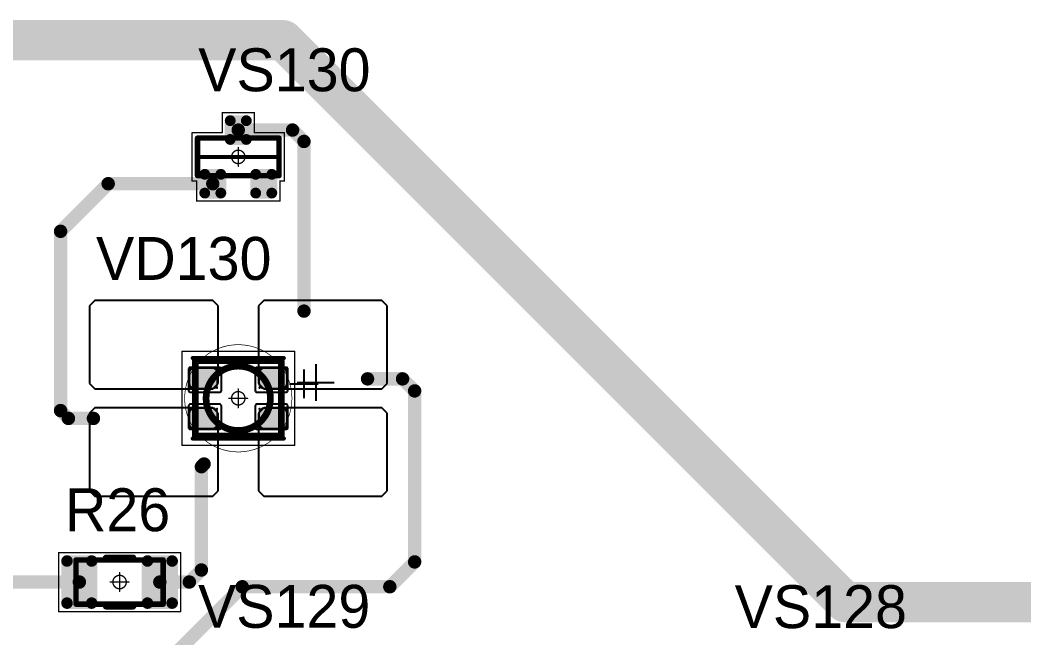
# Model space of a CAD drawing. Header units: millimetres. Extents: x 0 to 400, y 0 to 514.
# Drawn here: x 131.87 to 169.29, y 163.57 to 186.6 of the extents above; entities that cross this region are included whole.
import ezdxf

# ---------------------------------------------------------------- set-up
doc = ezdxf.new("R2010")
doc.units = ezdxf.units.MM
for name, color, linetype in [('Mechanical13', 56, 'Continuous'), ('Mechanical15', 56, 'Continuous'), ('Mechanical2', 216, 'Continuous'), ('TopLayer', 1, 'Continuous'), ('TopOverlay', 2, 'Continuous'), ('TopPaste', 8, 'Continuous'), ('TopSolder', 216, 'Continuous')]:
    doc.layers.add(name, color=color, linetype=linetype)

# ---------------------------------------------------------------- blocks, each defined once
blk = doc.blocks.new('SOT23_52')
at = {"layer": 'Mechanical13', "const_width": 0.1999996}
for points in [[(-0.7000011399999999, 1.52008078), (0.7000011399999999, 1.52008078)], [(-0.7000011399999999, 1.52008078), (-0.7000011399999999, -1.51991822)], [(0.7000011399999999, 1.52008078), (0.7000011399999999, -1.51991822)], [(-0.7000011399999999, -1.51991822), (0.7000011399999999, -1.51991822)]]:
    blk.add_lwpolyline(points, dxfattribs=at)
at = {"layer": 'Mechanical13', "const_width": 0.0999998}
for points in [[(-0.75000104, 1.52008078, 1), (-0.65000124, 1.52008078, 1)], [(-0.75000104, 1.52008078, 1), (-0.65000124, 1.52008078, 1)], [(0.65000124, 1.52008078, 1), (0.75000104, 1.52008078, 1)], [(0.65000124, 1.52008078, 1), (0.75000104, 1.52008078, 1)], [(-0.75000104, -1.51991822, 1), (-0.65000124, -1.51991822, 1)], [(-0.75000104, -1.51991822, 1), (-0.65000124, -1.51991822, 1)], [(0.65000124, -1.51991822, 1), (0.75000104, -1.51991822, 1)], [(0.65000124, -1.51991822, 1), (0.75000104, -1.51991822, 1)]]:
    blk.add_lwpolyline(points, format="xyb", close=True, dxfattribs=at)
at = {"layer": 'Mechanical15', "const_width": 0.0499999}
for points in [[(-1.64999924, 1.55008072), (-1.64999924, -1.54991816)], [(-1.64999924, 1.55008072), (-0.90000074, 1.55008072)], [(-0.90000074, 1.72008038), (-0.90000074, 1.55008072)], [(-0.90000074, 1.72008038), (0.90000074, 1.72008038)], [(0.90000074, 1.72008038), (0.90000074, 0.6000800799999999)], [(0, 0.35008058), (0, -0.34991802)], [(0.90000074, 0.6000800799999999), (1.64999924, 0.6000800799999999)], [(1.64999924, 0.6000800799999999), (1.64999924, -0.59991752)], [(-0.3499993, 8.128e-05), (0.3499993, 8.128e-05)], [(0.90000074, -0.59991752), (1.64999924, -0.59991752)], [(0.90000074, -0.59991752), (0.90000074, -1.71991782)], [(-1.64999924, -1.54991816), (-0.90000074, -1.54991816)], [(-0.90000074, -1.54991816), (-0.90000074, -1.71991782)], [(-0.90000074, -1.71991782), (0.90000074, -1.71991782)]]:
    blk.add_lwpolyline(points, dxfattribs=at)
at = {"layer": 'Mechanical15'}
for points, const_width in [([(-1.66249858, 1.55008072, 1), (-1.6374999, 1.55008072, 1)], 0.02499868), ([(-1.66249858, 1.55008072, 1), (-1.6374999, 1.55008072, 1)], 0.02499868), ([(-0.9125000799999999, 1.72008038, 1), (-0.8875014, 1.72008038, 1)], 0.02499868), ([(-0.9125000799999999, 1.72008038, 1), (-0.8875014, 1.72008038, 1)], 0.02499868), ([(-0.9125000799999999, 1.55008072, 1), (-0.8875014, 1.55008072, 1)], 0.02499868), ([(-0.9125000799999999, 1.55008072, 1), (-0.8875014, 1.55008072, 1)], 0.02499868), ([(0.8875014, 1.72008038, 1), (0.9125000799999999, 1.72008038, 1)], 0.02499868), ([(0.8875014, 1.72008038, 1), (0.9125000799999999, 1.72008038, 1)], 0.02499868), ([(-0.01249934, 0.35008058, 1), (0.01249934, 0.35008058, 1)], 0.02499868), ([(0.8875014, 0.6000800799999999, 1), (0.9125000799999999, 0.6000800799999999, 1)], 0.02499868), ([(0.8875014, 0.6000800799999999, 1), (0.9125000799999999, 0.6000800799999999, 1)], 0.02499868), ([(1.6374999, 0.6000800799999999, 1), (1.66249858, 0.6000800799999999, 1)], 0.02499868), ([(1.6374999, 0.6000800799999999, 1), (1.66249858, 0.6000800799999999, 1)], 0.02499868), ([(-0.36249864, 8.128e-05, 1), (-0.33749996, 8.128e-05, 1)], 0.02499868), ([(0.2499995, 8.128e-05, 1), (-0.2499995, 8.128e-05, 1)], 0.0499999), ([(-0.26249884, 8.128e-05, 1), (-0.23750016, 8.128e-05, 1)], 0.02499868), ([(0.23750016, 8.128e-05, 1), (0.26249884, 8.128e-05, 1)], 0.02499868), ([(0.33749996, 8.128e-05, 1), (0.36249864, 8.128e-05, 1)], 0.02499868), ([(-0.01249934, -0.34991802, 1), (0.01249934, -0.34991802, 1)], 0.02499868), ([(0.8875014, -0.59991752, 1), (0.9125000799999999, -0.59991752, 1)], 0.02499868), ([(0.8875014, -0.59991752, 1), (0.9125000799999999, -0.59991752, 1)], 0.02499868), ([(1.6374999, -0.59991752, 1), (1.66249858, -0.59991752, 1)], 0.02499868), ([(1.6374999, -0.59991752, 1), (1.66249858, -0.59991752, 1)], 0.02499868), ([(-1.66249858, -1.54991816, 1), (-1.6374999, -1.54991816, 1)], 0.02499868), ([(-1.66249858, -1.54991816, 1), (-1.6374999, -1.54991816, 1)], 0.02499868), ([(-0.9125000799999999, -1.54991816, 1), (-0.8875014, -1.54991816, 1)], 0.02499868), ([(-0.9125000799999999, -1.54991816, 1), (-0.8875014, -1.54991816, 1)], 0.02499868), ([(-0.9125000799999999, -1.71991782, 1), (-0.8875014, -1.71991782, 1)], 0.02499868), ([(-0.9125000799999999, -1.71991782, 1), (-0.8875014, -1.71991782, 1)], 0.02499868), ([(0.8875014, -1.71991782, 1), (0.9125000799999999, -1.71991782, 1)], 0.02499868), ([(0.8875014, -1.71991782, 1), (0.9125000799999999, -1.71991782, 1)], 0.02499868)]:
    blk.add_lwpolyline(points, format="xyb", close=True, dxfattribs=dict(at, const_width=const_width))
at = {"layer": 'TopLayer', "const_width": 0.0999998}
for points in [[(-1.39999974, 1.25008132, 1), (-1.29999994, 1.25008132, 1)], [(-0.7000011399999999, 1.25008132, 1), (-0.6000013399999999, 1.25008132, 1)], [(-1.39999974, 0.65008252, 1), (-1.29999994, 0.65008252, 1)], [(-0.7000011399999999, 0.65008252, 1), (-0.6000013399999999, 0.65008252, 1)], [(0.6000013399999999, 0.30008068, 1), (0.7000011399999999, 0.30008068, 1)], [(1.29999994, 0.30008068, 1), (1.39999974, 0.30008068, 1)], [(0.6000013399999999, -0.29991812, 1), (0.7000011399999999, -0.29991812, 1)], [(1.29999994, -0.29991812, 1), (1.39999974, -0.29991812, 1)], [(-1.39999974, -0.64991996, 1), (-1.29999994, -0.64991996, 1)], [(-0.7000011399999999, -0.64991996, 1), (-0.6000013399999999, -0.64991996, 1)], [(-1.39999974, -1.24991876, 1), (-1.29999994, -1.24991876, 1)], [(-0.7000011399999999, -1.24991876, 1), (-0.6000013399999999, -1.24991876, 1)]]:
    blk.add_lwpolyline(points, format="xyb", close=True, dxfattribs=at)
at = {"layer": 'TopLayer'}
for points in [[(-1.44999964, 1.25008132), (-1.44999964, 0.65008252), (-0.55000144, 1.25008132), (-0.55000144, 0.65008252)], [(-1.34999984, 1.35008112), (-1.34999984, 0.55008272), (-0.65000124, 1.35008112), (-0.65000124, 0.55008272)], [(0.65000124, 0.40008048), (0.65000124, -0.39991792), (1.34999984, 0.40008048), (1.34999984, -0.39991792)], [(0.55000144, 0.30008068), (0.55000144, -0.29991812), (1.44999964, 0.30008068), (1.44999964, -0.29991812)], [(-1.44999964, -0.64991996), (-1.44999964, -1.24991876), (-0.55000144, -0.64991996), (-0.55000144, -1.24991876)], [(-1.34999984, -0.54992016), (-1.34999984, -1.34991856), (-0.65000124, -0.54992016), (-0.65000124, -1.34991856)]]:
    blk.add_solid(points, dxfattribs=at)
at = {"layer": 'TopOverlay', "const_width": 0.1499997}
blk.add_lwpolyline([(0, 1.49999954), (0, -1.49999954)], dxfattribs=at)
at = {"layer": 'TopOverlay', "const_width": 0.07499858}
for points in [[(-0.03750056, 1.49999954, 1), (0.03750056, 1.49999954, 1)], [(-0.03750056, -1.49999954, 1), (0.03750056, -1.49999954, 1)]]:
    blk.add_lwpolyline(points, format="xyb", close=True, dxfattribs=at)
at = {"layer": 'TopPaste', "const_width": 0.07499858}
for points in [[(-1.38749786, 1.25008132, 1), (-1.31250182, 1.25008132, 1)], [(-0.68749926, 1.25008132, 1), (-0.61250322, 1.25008132, 1)], [(-1.38749786, 0.65008252, 1), (-1.31250182, 0.65008252, 1)], [(-0.68749926, 0.65008252, 1), (-0.61250322, 0.65008252, 1)], [(0.61250322, 0.30008068, 1), (0.68749926, 0.30008068, 1)], [(1.31250182, 0.30008068, 1), (1.38749786, 0.30008068, 1)], [(0.61250322, -0.29991812, 1), (0.68749926, -0.29991812, 1)], [(1.31250182, -0.29991812, 1), (1.38749786, -0.29991812, 1)], [(-1.38749786, -0.64991996, 1), (-1.31250182, -0.64991996, 1)], [(-0.68749926, -0.64991996, 1), (-0.61250322, -0.64991996, 1)], [(-1.38749786, -1.24991876, 1), (-1.31250182, -1.24991876, 1)], [(-0.68749926, -1.24991876, 1), (-0.61250322, -1.24991876, 1)]]:
    blk.add_lwpolyline(points, format="xyb", close=True, dxfattribs=at)
at = {"layer": 'TopPaste'}
for points in [[(-1.42499842, 1.25008132), (-1.42499842, 0.65008252), (-0.5750026599999999, 1.25008132), (-0.5750026599999999, 0.65008252)], [(-1.34999984, 1.3250799), (-1.34999984, 0.57508394), (-0.65000124, 1.3250799), (-0.65000124, 0.57508394)], [(0.65000124, 0.37507926), (0.65000124, -0.3749166999999999), (1.34999984, 0.37507926), (1.34999984, -0.3749166999999999)], [(0.5750026599999999, 0.30008068), (0.5750026599999999, -0.29991812), (1.42499842, 0.30008068), (1.42499842, -0.29991812)], [(-1.42499842, -0.64991996), (-1.42499842, -1.24991876), (-0.5750026599999999, -0.64991996), (-0.5750026599999999, -1.24991876)], [(-1.34999984, -0.57492138), (-1.34999984, -1.32491734), (-0.65000124, -0.57492138), (-0.65000124, -1.32491734)]]:
    blk.add_solid(points, dxfattribs=at)
at = {"layer": 'TopSolder', "const_width": 0.2015998}
for points in [[(-1.45079974, 1.25008132, 1), (-1.24919994, 1.25008132, 1)], [(-0.75080114, 1.25008132, 1), (-0.5492013399999999, 1.25008132, 1)], [(-1.45079974, 0.65008252, 1), (-1.24919994, 0.65008252, 1)], [(-0.75080114, 0.65008252, 1), (-0.5492013399999999, 0.65008252, 1)], [(0.5492013399999999, 0.30008068, 1), (0.75080114, 0.30008068, 1)], [(1.24919994, 0.30008068, 1), (1.45079974, 0.30008068, 1)], [(0.5492013399999999, -0.29991812, 1), (0.75080114, -0.29991812, 1)], [(1.24919994, -0.29991812, 1), (1.45079974, -0.29991812, 1)], [(-1.45079974, -0.64991996, 1), (-1.24919994, -0.64991996, 1)], [(-0.75080114, -0.64991996, 1), (-0.5492013399999999, -0.64991996, 1)], [(-1.45079974, -1.24991876, 1), (-1.24919994, -1.24991876, 1)], [(-0.75080114, -1.24991876, 1), (-0.5492013399999999, -1.24991876, 1)]]:
    blk.add_lwpolyline(points, format="xyb", close=True, dxfattribs=at)
at = {"layer": 'TopSolder'}
for points in [[(-1.55159964, 1.25008132), (-1.55159964, 0.65008252), (-0.4484014399999999, 1.25008132), (-0.4484014399999999, 0.65008252)], [(-1.34999984, 1.45168112), (-1.34999984, 0.44848272), (-0.65000124, 1.45168112), (-0.65000124, 0.44848272)], [(0.65000124, 0.50168048), (0.65000124, -0.50151792), (1.34999984, 0.50168048), (1.34999984, -0.50151792)], [(0.4484014399999999, 0.30008068), (0.4484014399999999, -0.29991812), (1.55159964, 0.30008068), (1.55159964, -0.29991812)], [(-1.55159964, -0.64991996), (-1.55159964, -1.24991876), (-0.4484014399999999, -0.64991996), (-0.4484014399999999, -1.24991876)], [(-1.34999984, -0.44832016), (-1.34999984, -1.45151856), (-0.65000124, -0.44832016), (-0.65000124, -1.45151856)]]:
    blk.add_solid(points, dxfattribs=at)
blk = doc.blocks.new('E65F_225')
at = {"layer": 'Mechanical13'}
for p, q in [((2.44058186, 1.07119928), (2.44058186, 0)), ((1.90498222, 0.5355996399999999), (2.9761815, 0.5355996399999999))]:
    blk.add_line(p, q, dxfattribs=at)
at = {"layer": 'Mechanical13', "const_width": 0.2499995}
for points in [[(-1.60001712, -1.39999974), (-1.60001712, 1.39999974)], [(-1.60001712, 1.39999974), (1.59998156, 1.39999974)], [(1.59998156, -1.39999974), (1.59998156, 1.39999974)], [(-1.60001712, -1.39999974), (1.59998156, -1.39999974)]]:
    blk.add_lwpolyline(points, dxfattribs=at)
at = {"layer": 'Mechanical13'}
for points, const_width in [([(-1.66251636, 1.39999974, 1), (-1.53751788, 1.39999974, 1)], 0.12499848), ([(-1.66251636, 1.39999974, 1), (-1.53751788, 1.39999974, 1)], 0.12499848), ([(1.53748232, 1.39999974, 1), (1.6624808, 1.39999974, 1)], 0.12499848), ([(1.53748232, 1.39999974, 1), (1.6624808, 1.39999974, 1)], 0.12499848), ([(1.19998236, 0, 1), (-1.20001792, 0, 1)], 0.2499995), ([(-1.26251716, 0, 1), (-1.13751868, 0, 1)], 0.12499848), ([(1.13748312, 0, 1), (1.2624816, 0, 1)], 0.12499848), ([(-1.66251636, -1.39999974, 1), (-1.53751788, -1.39999974, 1)], 0.12499848), ([(-1.66251636, -1.39999974, 1), (-1.53751788, -1.39999974, 1)], 0.12499848), ([(1.53748232, -1.39999974, 1), (1.6624808, -1.39999974, 1)], 0.12499848), ([(1.53748232, -1.39999974, 1), (1.6624808, -1.39999974, 1)], 0.12499848)]:
    blk.add_lwpolyline(points, format="xyb", close=True, dxfattribs=dict(at, const_width=const_width))
at = {"layer": 'Mechanical15', "const_width": 0.0499999}
for points in [[(-2.10003644, 1.75000158), (2.09996532, 1.74999904)], [(-2.10003644, -1.75000158), (-2.10003644, 1.75000158)], [(2.09996532, -1.74999904), (2.09996532, 1.74999904)], [(-1.778e-05, -0.3499993), (-1.778e-05, 0.3499993)], [(-1.778e-05, -0.3499993), (-1.778e-05, 0.3499993)], [(-0.35003486, 1.778e-05), (0.34996374, 1.778e-05)], [(-0.35001708, 0), (0.34998152, 0)], [(-2.10003644, -1.75000158), (2.09996532, -1.74999904)]]:
    blk.add_lwpolyline(points, dxfattribs=at)
at = {"layer": 'Mechanical15'}
for points, const_width in [([(-2.11253578, 1.75000158, 1), (-2.0875371, 1.75000158, 1)], 0.02499868), ([(-2.11253578, 1.75000158, 1), (-2.0875371, 1.75000158, 1)], 0.02499868), ([(2.08746598, 1.74999904, 1), (2.11246466, 1.74999904, 1)], 0.02499868), ([(2.08746598, 1.74999904, 1), (2.11246466, 1.74999904, 1)], 0.02499868), ([(-0.01251712, 0.3499993, 1), (0.01248156, 0.3499993, 1)], 0.02499868), ([(-0.01251712, 0.3499993, 1), (0.01248156, 0.3499993, 1)], 0.02499868), ([(-0.3625342, 1.778e-05, 1), (-0.33753552, 1.778e-05, 1)], 0.02499868), ([(-0.36251642, 0, 1), (-0.33751774, 0, 1)], 0.02499868), ([(0.24996394, 1.778e-05, 1), (-0.25003506, 1.778e-05, 1)], 0.0499999), ([(-0.2625344, 1.778e-05, 1), (-0.23753572, 1.778e-05, 1)], 0.02499868), ([(0.24998172, 0, 1), (-0.25001728, 0, 1)], 0.0499999), ([(-0.26251662, 0, 1), (-0.23751794, 0, 1)], 0.02499868), ([(0.2374646, 1.778e-05, 1), (0.26246328, 1.778e-05, 1)], 0.02499868), ([(0.23748238, 0, 1), (0.26248106, 0, 1)], 0.02499868), ([(0.3374643999999999, 1.778e-05, 1), (0.36246308, 1.778e-05, 1)], 0.02499868), ([(0.33748218, 0, 1), (0.36248086, 0, 1)], 0.02499868), ([(-0.01251712, -0.3499993, 1), (0.01248156, -0.3499993, 1)], 0.02499868), ([(-0.01251712, -0.3499993, 1), (0.01248156, -0.3499993, 1)], 0.02499868), ([(-2.11253578, -1.75000158, 1), (-2.0875371, -1.75000158, 1)], 0.02499868), ([(-2.11253578, -1.75000158, 1), (-2.0875371, -1.75000158, 1)], 0.02499868), ([(2.08746598, -1.74999904, 1), (2.11246466, -1.74999904, 1)], 0.02499868), ([(2.08746598, -1.74999904, 1), (2.11246466, -1.74999904, 1)], 0.02499868)]:
    blk.add_lwpolyline(points, format="xyb", close=True, dxfattribs=dict(at, const_width=const_width))
at = {"layer": 'TopLayer'}
for p, q in [((-5.35001724, 3.64999778), (-5.55001684, 3.44999818)), ((-5.55001684, 3.44999818), (-5.54973236, 3.4497137)), ((-5.54973236, 3.4497137), (-5.54973236, 0.5499989)), ((-0.9500158799999998, 3.650002859999999), (-5.35001724, 3.65000032)), ((-5.35001724, 3.65000032), (-5.35001724, 3.64999778)), ((-0.75001374, 3.45000072), (-0.9500158799999998, 3.650002859999999)), ((-0.75001628, 0.54999636), (-0.75001374, 3.45000072)), ((0.9499803199999999, 3.64999778), (0.7499807199999999, 3.44999818)), ((0.7499807199999999, 3.44999818), (0.7502652, 3.4497137)), ((0.7502652, 3.4497137), (0.7502652, 0.5499989)), ((5.34997914, 3.65000032), (0.9499803199999999, 3.650002859999999)), ((0.9499803199999999, 3.650002859999999), (0.9499803199999999, 3.64999778)), ((5.54997874, 3.45000072), (5.34997914, 3.65000032)), ((5.54998128, 0.54999636), (5.54997874, 3.45000072)), ((-5.54973236, 0.5499989), (-5.35001724, 0.3499993)), ((-0.9500158799999998, 0.3499993), (-0.75001628, 0.54999636)), ((0.7502652, 0.5499989), (0.9499803199999999, 0.3499993)), ((5.349981679999999, 0.3499993), (5.54998128, 0.54999636)), ((-5.35001724, 0.3499993), (-0.9500158799999998, 0.3499993)), ((0.9499803199999999, 0.3499993), (5.349981679999999, 0.3499993)), ((-5.35001724, -0.35000184), (-5.55001684, -0.55000144)), ((-0.9500158799999998, -0.3499993), (-5.35001724, -0.3499993)), ((-5.35001724, -0.3499993), (-5.35001724, -0.35000184)), ((-0.75001628, -0.54999636), (-0.9500158799999998, -0.3499993)), ((0.9499803199999999, -0.35000184), (0.7499807199999999, -0.55000144)), ((5.349981679999999, -0.3499993), (0.9499803199999999, -0.3499993)), ((0.9499803199999999, -0.3499993), (0.9499803199999999, -0.35000184)), ((5.54998128, -0.54999636), (5.349981679999999, -0.3499993)), ((-5.55001684, -0.55000144), (-5.54973236, -0.55028592)), ((-5.54973236, -0.55028592), (-5.54973236, -3.45000072)), ((-0.75001374, -3.45000072), (-0.75001628, -0.54999636)), ((0.7499807199999999, -0.55000144), (0.7502652, -0.55028592)), ((0.7502652, -0.55028592), (0.7502652, -3.45000072)), ((5.54997874, -3.45000072), (5.54998128, -0.54999636)), ((-5.54973236, -3.45000072), (-5.35001724, -3.65000032)), ((-5.35001724, -3.65000032), (-0.9500158799999998, -3.650002859999999)), ((-0.9500158799999998, -3.650002859999999), (-0.75001374, -3.45000072)), ((0.7502652, -3.45000072), (0.9499803199999999, -3.650002859999999)), ((0.9499803199999999, -3.650002859999999), (5.34997914, -3.65000032)), ((5.34997914, -3.65000032), (5.54997874, -3.45000072))]:
    blk.add_line(p, q, dxfattribs=at)
at = {"layer": 'TopLayer', "const_width": 0.03999991999999999}
for points in [[(-1.82994554, 1.11000032, 1), (-1.78994562, 1.11000032, 1)], [(-0.8099475799999999, 1.11000032, 1), (-0.7699476599999999, 1.11000032, 1)], [(0.77005434, 1.11000032, 1), (0.81005426, 1.11000032, 1)], [(1.7900523, 1.11000032, 1), (1.83005222, 1.11000032, 1)], [(-1.82994554, 0.39000176, 1), (-1.78994562, 0.39000176, 1)], [(-0.8099475799999999, 0.39000176, 1), (-0.7699476599999999, 0.39000176, 1)], [(0.77005434, 0.39000176, 1), (0.81005426, 0.39000176, 1)], [(1.7900523, 0.39000176, 1), (1.83005222, 0.39000176, 1)], [(-1.82994554, -0.39000176, 1), (-1.78994562, -0.39000176, 1)], [(-0.8099475799999999, -0.39000176, 1), (-0.7699476599999999, -0.39000176, 1)], [(0.77005434, -0.39000176, 1), (0.81005426, -0.39000176, 1)], [(1.7900523, -0.39000176, 1), (1.83005222, -0.39000176, 1)], [(-1.82994554, -1.11000032, 1), (-1.78994562, -1.11000032, 1)], [(-0.8099475799999999, -1.11000032, 1), (-0.7699476599999999, -1.11000032, 1)], [(0.77005434, -1.11000032, 1), (0.81005426, -1.11000032, 1)], [(1.7900523, -1.11000032, 1), (1.83005222, -1.11000032, 1)]]:
    blk.add_lwpolyline(points, format="xyb", close=True, dxfattribs=at)
at = {"layer": 'TopLayer'}
for points in [[(-1.80994558, 1.15000024), (-1.80994558, 0.35000184), (-0.78994762, 1.15000024), (-0.78994762, 0.35000184)], [(0.7900543, 1.15000024), (0.7900543, 0.35000184), (1.81005226, 1.15000024), (1.81005226, 0.35000184)], [(-1.8499455, 1.11000032), (-1.8499455, 0.39000176), (-0.7499477, 1.11000032), (-0.7499477, 0.39000176)], [(0.7500543799999999, 1.11000032), (0.7500543799999999, 0.39000176), (1.85005218, 1.11000032), (1.85005218, 0.39000176)], [(-1.80994558, -0.35000184), (-1.80994558, -1.15000024), (-0.78994762, -0.35000184), (-0.78994762, -1.15000024)], [(0.7900543, -0.35000184), (0.7900543, -1.15000024), (1.81005226, -0.35000184), (1.81005226, -1.15000024)], [(-1.8499455, -0.39000176), (-1.8499455, -1.11000032), (-0.7499477, -0.39000176), (-0.7499477, -1.11000032)], [(0.7500543799999999, -0.39000176), (0.7500543799999999, -1.11000032), (1.85005218, -0.39000176), (1.85005218, -1.11000032)]]:
    blk.add_solid(points, dxfattribs=at)
at = {"layer": 'TopOverlay'}
for p, q in [((2.88554922, 1.27113538), (2.88554922, -0.0999998)), ((2.1999829, 0.58556652), (3.57111808, 0.58556652))]:
    blk.add_line(p, q, dxfattribs=at)
at = {"layer": 'TopOverlay', "const_width": 0.1499997}
for points in [[(-1.70001692, 1.49999954), (1.69998136, 1.49999954)], [(-1.70001692, -1.49999954), (1.69998136, -1.49999954)]]:
    blk.add_lwpolyline(points, dxfattribs=at)
at = {"layer": 'TopOverlay', "const_width": 0.07499858}
for points in [[(-1.73751748, 1.49999954, 1), (-1.66251636, 1.49999954, 1)], [(1.6624808, 1.49999954, 1), (1.73748192, 1.49999954, 1)], [(-1.73751748, -1.49999954, 1), (-1.66251636, -1.49999954, 1)], [(1.6624808, -1.49999954, 1), (1.73748192, -1.49999954, 1)]]:
    blk.add_lwpolyline(points, format="xyb", close=True, dxfattribs=at)
at = {"layer": 'TopPaste'}
for p, q in [((-1.63751768, 1.1286744), (-1.7106773, 1.11412274)), ((-0.96251776, 1.1286744), (-1.63751768, 1.1286744)), ((-0.8893581399999999, 1.11412274), (-0.96251776, 1.1286744)), ((0.9624822000000001, 1.1286744), (0.88932258, 1.11412274)), ((1.63748212, 1.1286744), (0.9624822000000001, 1.1286744)), ((1.71064174, 1.11412274), (1.63748212, 1.1286744)), ((-1.81413912, 1.01066092), (-1.82869078, 0.9375012999999999)), ((-1.82869078, 0.9375012999999999), (-1.82869078, 0.56250078)), ((-1.77269648, 1.0726801), (-1.81413912, 1.01066092)), ((-1.7106773, 1.11412274), (-1.77269648, 1.0726801)), ((-0.82733896, 1.0726801), (-0.8893581399999999, 1.11412274)), ((-0.78589632, 1.01066092), (-0.82733896, 1.0726801)), ((-0.7713446599999999, 0.9375012999999999), (-0.78589632, 1.01066092)), ((-0.7713446599999999, 0.56250078), (-0.7713446599999999, 0.9375012999999999)), ((0.7858607599999999, 1.01066092), (0.7713091, 0.9375012999999999)), ((0.7713091, 0.9375012999999999), (0.7713091, 0.56250078)), ((0.8273034, 1.0726801), (0.7858607599999999, 1.01066092)), ((0.88932258, 1.11412274), (0.8273034, 1.0726801)), ((1.77266092, 1.0726801), (1.71064174, 1.11412274)), ((1.81410356, 1.01066092), (1.77266092, 1.0726801)), ((1.82865522, 0.9375012999999999), (1.81410356, 1.01066092)), ((1.82865522, 0.56250078), (1.82865522, 0.9375012999999999)), ((-1.82869078, 0.56250078), (-1.81413912, 0.4893386199999999)), ((-1.81413912, 0.4893386199999999), (-1.77269648, 0.42732198)), ((-1.77269648, 0.42732198), (-1.7106773, 0.3858768)), ((-1.7106773, 0.3858768), (-1.63751768, 0.3713251399999999)), ((-0.96251776, 0.3713251399999999), (-0.8893581399999999, 0.3858768)), ((-0.8893581399999999, 0.3858768), (-0.82733896, 0.42732198)), ((-0.82733896, 0.42732198), (-0.78589632, 0.4893386199999999)), ((-0.78589632, 0.4893386199999999), (-0.7713446599999999, 0.56250078)), ((0.7713091, 0.56250078), (0.7858633, 0.4893411599999999)), ((0.7858633, 0.4893411599999999), (0.8273034, 0.42732198)), ((0.8273034, 0.42732198), (0.88932258, 0.38587934)), ((0.88932258, 0.38587934), (0.9624822000000001, 0.3713251399999999)), ((1.63748212, 0.37132768), (1.71064174, 0.3858768)), ((1.71064174, 0.3858768), (1.77266092, 0.42732198)), ((1.77266092, 0.42732198), (1.8141061, 0.4893411599999999)), ((1.8141061, 0.4893411599999999), (1.82865522, 0.56250078)), ((-1.63751768, 0.3713251399999999), (-0.96251776, 0.3713251399999999)), ((0.9624822000000001, 0.3713251399999999), (1.63748212, 0.37132768)), ((-1.63751768, -0.3713251399999999), (-1.7106773, -0.3858768)), ((-0.96251776, -0.3713251399999999), (-1.63751768, -0.3713251399999999)), ((-0.8893581399999999, -0.3858768), (-0.96251776, -0.3713251399999999)), ((0.9624822000000001, -0.3713251399999999), (0.88932258, -0.38587934)), ((1.63748212, -0.37132768), (0.9624822000000001, -0.3713251399999999)), ((1.71064174, -0.3858768), (1.63748212, -0.37132768)), ((-1.81413912, -0.4893386199999999), (-1.82869078, -0.56250078)), ((-1.82869078, -0.56250078), (-1.82869078, -0.9375012999999999)), ((-1.77269648, -0.42732198), (-1.81413912, -0.4893386199999999)), ((-1.7106773, -0.3858768), (-1.77269648, -0.42732198)), ((-0.82733896, -0.42732198), (-0.8893581399999999, -0.3858768)), ((-0.78589632, -0.4893386199999999), (-0.82733896, -0.42732198)), ((-0.7713446599999999, -0.56250078), (-0.78589632, -0.4893386199999999)), ((-0.7713446599999999, -0.9375012999999999), (-0.7713446599999999, -0.56250078)), ((0.7858633, -0.4893411599999999), (0.7713091, -0.56250078)), ((0.7713091, -0.56250078), (0.7713091, -0.9375012999999999)), ((0.8273034, -0.42732198), (0.7858633, -0.4893411599999999)), ((0.88932258, -0.38587934), (0.8273034, -0.42732198)), ((1.77266092, -0.42732198), (1.71064174, -0.3858768)), ((1.8141061, -0.4893411599999999), (1.77266092, -0.42732198)), ((1.82865522, -0.56250078), (1.8141061, -0.4893411599999999)), ((1.82865522, -0.9375012999999999), (1.82865522, -0.56250078)), ((-1.82869078, -0.9375012999999999), (-1.81413912, -1.01066092)), ((-1.81413912, -1.01066092), (-1.77269648, -1.0726801)), ((-1.77269648, -1.0726801), (-1.7106773, -1.11412274)), ((-1.7106773, -1.11412274), (-1.63751768, -1.1286744)), ((-0.96251776, -1.1286744), (-0.8893581399999999, -1.11412274)), ((-0.8893581399999999, -1.11412274), (-0.82733896, -1.0726801)), ((-0.82733896, -1.0726801), (-0.78589632, -1.01066092)), ((-0.78589632, -1.01066092), (-0.7713446599999999, -0.9375012999999999)), ((0.7713091, -0.9375012999999999), (0.7858607599999999, -1.01066092)), ((0.7858607599999999, -1.01066092), (0.8273034, -1.0726801)), ((0.8273034, -1.0726801), (0.88932258, -1.11412274)), ((0.88932258, -1.11412274), (0.9624822000000001, -1.1286744)), ((1.63748212, -1.1286744), (1.71064174, -1.11412274)), ((1.71064174, -1.11412274), (1.77266092, -1.0726801)), ((1.77266092, -1.0726801), (1.81410356, -1.01066092)), ((1.81410356, -1.01066092), (1.82865522, -0.9375012999999999)), ((-1.63751768, -1.1286744), (-0.96251776, -1.1286744)), ((0.9624822000000001, -1.1286744), (1.63748212, -1.1286744))]:
    blk.add_line(p, q, dxfattribs=at)
at = {"layer": 'TopSolder'}
for p, q in [((-1.84236106, 1.12892586), (-1.84997344, 1.11056928)), ((-1.82830216, 1.1429746), (-1.84236106, 1.12892586)), ((-1.80993796, 1.15057174), (-1.82830216, 1.1429746)), ((-1.80000148, 1.15056666), (-1.80993796, 1.15057174)), ((-0.7000443199999999, 1.15057174), (-1.80000148, 1.15056666)), ((-0.68512436, 1.15057174), (-0.7000443199999999, 1.1505692)), ((-0.7000443199999999, 1.1505692), (-0.7000443199999999, 1.15057174)), ((-0.6575552, 1.1391519), (-0.68512436, 1.15057174)), ((-0.63645542, 1.11805466), (-0.6575552, 1.1391519)), ((0.6574764599999999, 1.13914174), (0.6363843, 1.11804196)), ((0.68503546, 1.15056666), (0.6574764599999999, 1.13914174)), ((0.69995288, 1.1505692), (0.68503546, 1.15056666)), ((1.79996846, 1.15056412), (0.69995288, 1.1505692)), ((1.799971, 1.1505565), (1.79996846, 1.15056412)), ((1.80990748, 1.15055904), (1.799971, 1.1505565)), ((1.82826914, 1.14295428), (1.80990748, 1.15055904)), ((1.84232296, 1.12890046), (1.82826914, 1.14295428)), ((1.84992772, 1.11054134), (1.84232296, 1.12890046)), ((-1.84997598, 1.10063026), (-1.8500344, 1.1005693)), ((-1.8500344, 1.1005693), (-1.8500344, 0.3005455)), ((-1.84997344, 1.11056928), (-1.84997598, 1.10063026)), ((-0.6250355799999999, 1.0904855), (-0.63645542, 1.11805466)), ((-0.62504574, 0.30055566), (-0.6250355799999999, 1.07556808)), ((-0.6250355799999999, 1.07556808), (-0.6250355799999999, 1.0904855)), ((0.6249796999999999, 1.07555538), (0.6249644599999999, 1.07556808)), ((0.6249644599999999, 1.07556808), (0.6249669999999999, 0.3005455)), ((0.6363843, 1.11804196), (0.6249746199999999, 1.09047534)), ((0.6249746199999999, 1.09047534), (0.6249796999999999, 1.07555538)), ((1.84992772, 1.10060232), (1.84992772, 1.11054134)), ((1.84995312, 0.30055566), (1.84992772, 1.10060232)), ((-1.8500344, 0.3005455), (-1.8500344, 0.28563062)), ((-1.8500344, 0.28563062), (-1.83861456, 0.2580767)), ((-1.83861456, 0.2580767), (-1.81751986, 0.23698962)), ((-1.81751986, 0.23698962), (-1.78996086, 0.22557994)), ((-1.78996086, 0.22557994), (-1.77504598, 0.22558248)), ((-1.77504598, 0.22558248), (-1.77504344, 0.22557994)), ((-1.77504344, 0.22557994), (-0.7000443199999999, 0.22557994)), ((-0.7000443199999999, 0.22557994), (-0.6851269, 0.2255774)), ((-0.6851269, 0.2255774), (-0.6575678999999999, 0.23698962)), ((-0.6575678999999999, 0.23698962), (-0.6364732, 0.25808178)), ((-0.6364732, 0.25808178), (-0.6250533599999999, 0.28563824)), ((-0.6250533599999999, 0.30055312), (-0.62504574, 0.30055566)), ((-0.6250533599999999, 0.28563824), (-0.6250533599999999, 0.30055312)), ((0.6249669999999999, 0.3005455), (0.62496954, 0.28563062)), ((0.62496954, 0.28563062), (0.6363893799999999, 0.25807416)), ((0.6363893799999999, 0.25807416), (0.6574866199999999, 0.23698708)), ((0.6574866199999999, 0.23698708), (0.6850481599999999, 0.2255774)), ((0.6850481599999999, 0.2255774), (0.6999604999999999, 0.22558248)), ((0.6999604999999999, 0.22558248), (0.69995542, 0.2255774)), ((0.69995542, 0.2255774), (1.77495708, 0.22557994)), ((1.77495708, 0.22557994), (1.78986942, 0.22557486)), ((1.78986942, 0.22557486), (1.81743096, 0.23698454)), ((1.81743096, 0.23698454), (1.83852566, 0.25807162)), ((1.83852566, 0.25807162), (1.8499455, 0.28562808)), ((1.8499455, 0.28562808), (1.84994804, 0.30054296)), ((1.84994804, 0.30054296), (1.84995312, 0.30055566)), ((-1.85002424, -0.29941774), (-1.85002932, -1.09943392)), ((-1.8500217, -0.29941774), (-1.85002424, -0.29941774)), ((-1.83860186, -0.25694386), (-1.8500217, -0.28450286)), ((-1.8500217, -0.28450286), (-1.8500217, -0.29941774)), ((-1.81750716, -0.23585424), (-1.83860186, -0.25694386)), ((-1.78994562, -0.22444202), (-1.81750716, -0.23585424)), ((-1.7750282, -0.22444456), (-1.78994562, -0.22444202)), ((-0.70002654, -0.22444202), (-1.7750282, -0.22444456)), ((-0.68511166, -0.22444202), (-0.70002654, -0.2244471)), ((-0.70002654, -0.2244471), (-0.70002654, -0.22444202)), ((-0.6575526599999999, -0.2358517), (-0.68511166, -0.22444202)), ((-0.63645542, -0.25693878), (-0.6575526599999999, -0.2358517)), ((-0.6250355799999999, -0.28449524), (-0.63645542, -0.25693878)), ((-0.62505844, -1.07443016), (-0.6250355799999999, -0.29940758)), ((-0.6250355799999999, -0.29940758), (-0.6250355799999999, -0.28449524)), ((0.6249746199999999, -0.29941774), (0.6249644599999999, -1.07443016)), ((0.6249796999999999, -0.29942028), (0.6249746199999999, -0.29941774)), ((0.63639954, -0.2569464), (0.6249796999999999, -0.28450286)), ((0.6249796999999999, -0.28450286), (0.6249796999999999, -0.29942028)), ((0.65749424, -0.23585424), (0.63639954, -0.2569464)), ((0.68505324, -0.22444202), (0.65749424, -0.23585424)), ((0.69997066, -0.22444456), (0.68505324, -0.22444202)), ((1.77497232, -0.22444202), (0.69997066, -0.22444456)), ((1.77497232, -0.2244471), (1.77497232, -0.22444202)), ((1.7898872, -0.22444456), (1.77497232, -0.2244471)), ((1.8174462, -0.23585424), (1.7898872, -0.22444456)), ((1.8385409, -0.25694132), (1.8174462, -0.23585424)), ((1.84996074, -0.28449524), (1.8385409, -0.25694132)), ((1.84996074, -0.2994101199999999), (1.84996074, -0.28449524)), ((1.84996328, -1.09943392), (1.84996074, -0.2994101199999999)), ((-1.85002932, -1.09943392), (-1.85002424, -1.1093704)), ((-1.85002424, -1.1093704), (-1.8424017, -1.12772698)), ((-0.6575374199999999, -1.13797588), (-0.6364503399999999, -1.11685324)), ((-0.6364503399999999, -1.11685324), (-0.62505082, -1.08926884)), ((-0.62505082, -1.08926884), (-0.62506352, -1.07434634)), ((-0.62506352, -1.07434634), (-0.62505844, -1.07443016)), ((0.6249644599999999, -1.07443016), (0.6249644599999999, -1.08935012)), ((0.6249644599999999, -1.08935012), (0.63638176, -1.11691928)), ((0.63638176, -1.11691928), (0.65748154, -1.13801652)), ((1.8422874, -1.12779048), (1.84989978, -1.1094339)), ((1.84989978, -1.1094339), (1.84990232, -1.09949488)), ((1.84990232, -1.09949488), (1.84996328, -1.09943392)), ((-1.8424017, -1.12772698), (-1.82833772, -1.14177064)), ((-1.82833772, -1.14177064), (-1.80996844, -1.1493627)), ((-1.80996844, -1.1493627), (-1.80002942, -1.14935254)), ((-1.80002942, -1.14935254), (-1.80002688, -1.14935254)), ((-1.80002688, -1.14935254), (-0.70002908, -1.14943128)), ((-0.70002908, -1.14943128), (-0.6851040399999999, -1.14942112)), ((-0.6851040399999999, -1.14942112), (-0.6575374199999999, -1.13797588)), ((0.65748154, -1.13801652), (0.6850507, -1.14943636)), ((0.6850507, -1.14943636), (0.69997066, -1.14943382)), ((0.69997066, -1.14943382), (1.79992782, -1.14943128)), ((0.69997066, -1.14943382), (0.69997066, -1.14943382)), ((1.79992782, -1.14943128), (1.8098643, -1.14943636)), ((1.8098643, -1.14943636), (1.8282285, -1.14183922)), ((1.8282285, -1.14183922), (1.8422874, -1.12779048))]:
    blk.add_line(p, q, dxfattribs=at)
blk = doc.blocks.new('RC1206S_366')
at = {"layer": 'Mechanical13', "const_width": 0.1999996}
for points in [[(-1.62500056, 0.8249996199999998), (-1.62500056, -0.8249996199999998)], [(1.62500056, 0.8249996199999998), (-1.62500056, 0.8249996199999998)], [(1.62500056, 0.8249996199999998), (1.62500056, -0.8249996199999998)], [(1.62500056, -0.8249996199999998), (-1.62500056, -0.8249996199999998)]]:
    blk.add_lwpolyline(points, dxfattribs=at)
at = {"layer": 'Mechanical13', "const_width": 0.0999998}
for points in [[(-1.67500046, 0.8249996199999998, 1), (-1.57500066, 0.8249996199999998, 1)], [(-1.67500046, 0.8249996199999998, 1), (-1.57500066, 0.8249996199999998, 1)], [(1.57500066, 0.8249996199999998, 1), (1.67500046, 0.8249996199999998, 1)], [(1.57500066, 0.8249996199999998, 1), (1.67500046, 0.8249996199999998, 1)], [(-1.67500046, -0.8249996199999998, 1), (-1.57500066, -0.8249996199999998, 1)], [(-1.67500046, -0.8249996199999998, 1), (-1.57500066, -0.8249996199999998, 1)], [(1.57500066, -0.8249996199999998, 1), (1.67500046, -0.8249996199999998, 1)], [(1.57500066, -0.8249996199999998, 1), (1.67500046, -0.8249996199999998, 1)]]:
    blk.add_lwpolyline(points, format="xyb", close=True, dxfattribs=at)
at = {"layer": 'Mechanical15', "const_width": 0.0499999}
for points in [[(-2.27499926, 1.10000034), (-2.27499926, -1.10000034)], [(2.27499926, 1.10000034), (-2.27499926, 1.10000034)], [(2.27499926, 1.10000034), (2.27499926, -1.10000034)], [(0, 0.3499993), (0, -0.3499993)], [(0.3499993, 0), (-0.3499993, 0)], [(2.27499926, -1.10000034), (-2.27499926, -1.10000034)]]:
    blk.add_lwpolyline(points, dxfattribs=at)
at = {"layer": 'Mechanical15'}
for points, const_width in [([(-2.2874986, 1.10000034, 1), (-2.26249992, 1.10000034, 1)], 0.02499868), ([(-2.2874986, 1.10000034, 1), (-2.26249992, 1.10000034, 1)], 0.02499868), ([(2.26249992, 1.10000034, 1), (2.2874986, 1.10000034, 1)], 0.02499868), ([(2.26249992, 1.10000034, 1), (2.2874986, 1.10000034, 1)], 0.02499868), ([(-0.01249934, 0.3499993, 1), (0.01249934, 0.3499993, 1)], 0.02499868), ([(-0.36249864, 0, 1), (-0.33749996, 0, 1)], 0.02499868), ([(0.2499995, 0, 1), (-0.2499995, 0, 1)], 0.0499999), ([(-0.26249884, 0, 1), (-0.23750016, 0, 1)], 0.02499868), ([(0.23750016, 0, 1), (0.26249884, 0, 1)], 0.02499868), ([(0.33749996, 0, 1), (0.36249864, 0, 1)], 0.02499868), ([(-0.01249934, -0.3499993, 1), (0.01249934, -0.3499993, 1)], 0.02499868), ([(-2.2874986, -1.10000034, 1), (-2.26249992, -1.10000034, 1)], 0.02499868), ([(-2.2874986, -1.10000034, 1), (-2.26249992, -1.10000034, 1)], 0.02499868), ([(2.26249992, -1.10000034, 1), (2.2874986, -1.10000034, 1)], 0.02499868), ([(2.26249992, -1.10000034, 1), (2.2874986, -1.10000034, 1)], 0.02499868)]:
    blk.add_lwpolyline(points, format="xyb", close=True, dxfattribs=dict(at, const_width=const_width))
at = {"layer": 'TopLayer', "const_width": 0.11500104}
for points in [[(-2.01750168, 0.78499716, 1), (-1.90250064, 0.78499716, 1)], [(-1.09750352, 0.78499716, 1), (-0.98250248, 0.78499716, 1)], [(0.98250248, 0.78499716, 1), (1.09750352, 0.78499716, 1)], [(1.90250064, 0.78499716, 1), (2.01750168, 0.78499716, 1)], [(-2.01750168, -0.78499716, 1), (-1.90250064, -0.78499716, 1)], [(-1.09750352, -0.78499716, 1), (-0.98250248, -0.78499716, 1)], [(0.98250248, -0.78499716, 1), (1.09750352, -0.78499716, 1)], [(1.90250064, -0.78499716, 1), (2.01750168, -0.78499716, 1)]]:
    blk.add_lwpolyline(points, format="xyb", close=True, dxfattribs=at)
at = {"layer": 'TopLayer'}
for points in [[(-2.0750022, -0.78499716), (-0.92500196, -0.78499716), (-2.0750022, 0.78499716), (-0.92500196, 0.78499716)], [(-1.96000116, -0.8999982), (-1.040003, -0.8999982), (-1.96000116, 0.8999982), (-1.040003, 0.8999982)], [(0.92500196, -0.78499716), (2.0750022, -0.78499716), (0.92500196, 0.78499716), (2.0750022, 0.78499716)], [(1.040003, -0.8999982), (1.96000116, -0.8999982), (1.040003, 0.8999982), (1.96000116, 0.8999982)]]:
    blk.add_solid(points, dxfattribs=at)
at = {"layer": 'TopOverlay', "const_width": 0.2499995}
for points in [[(0.499999, 0.90000074), (-0.499999, 0.90000074)], [(0.499999, -0.90000074), (-0.499999, -0.90000074)]]:
    blk.add_lwpolyline(points, dxfattribs=at)
at = {"layer": 'TopOverlay', "const_width": 0.12499848}
for points in [[(-0.56249824, 0.90000074, 1), (-0.43749976, 0.90000074, 1)], [(0.43749976, 0.90000074, 1), (0.56249824, 0.90000074, 1)], [(-0.56249824, -0.90000074, 1), (-0.43749976, -0.90000074, 1)], [(0.43749976, -0.90000074, 1), (0.56249824, -0.90000074, 1)]]:
    blk.add_lwpolyline(points, format="xyb", close=True, dxfattribs=at)
at = {"layer": 'TopPaste', "const_width": 0.08999982}
for points in [[(-2.0049998, 0.78499716, 1), (-1.91500252, 0.78499716, 1)], [(-1.08500164, 0.78499716, 1), (-0.9950043599999999, 0.78499716, 1)], [(0.9950043599999999, 0.78499716, 1), (1.08500164, 0.78499716, 1)], [(1.91500252, 0.78499716, 1), (2.0049998, 0.78499716, 1)], [(-2.0049998, -0.78499716, 1), (-1.91500252, -0.78499716, 1)], [(-1.08500164, -0.78499716, 1), (-0.9950043599999999, -0.78499716, 1)], [(0.9950043599999999, -0.78499716, 1), (1.08500164, -0.78499716, 1)], [(1.91500252, -0.78499716, 1), (2.0049998, -0.78499716, 1)]]:
    blk.add_lwpolyline(points, format="xyb", close=True, dxfattribs=at)
at = {"layer": 'TopPaste'}
for points in [[(-2.05000098, -0.78499716), (-0.9500031800000001, -0.78499716), (-2.05000098, 0.78499716), (-0.9500031800000001, 0.78499716)], [(-1.96000116, -0.8749969799999999), (-1.040003, -0.8749969799999999), (-1.96000116, 0.8749969799999999), (-1.040003, 0.8749969799999999)], [(0.9500031800000001, -0.78499716), (2.05000098, -0.78499716), (0.9500031800000001, 0.78499716), (2.05000098, 0.78499716)], [(1.040003, -0.8749969799999999), (1.96000116, -0.8749969799999999), (1.040003, 0.8749969799999999), (1.96000116, 0.8749969799999999)]]:
    blk.add_solid(points, dxfattribs=at)
at = {"layer": 'TopSolder', "const_width": 0.21500084}
for points in [[(-2.06750158, 0.78499716, 1), (-1.85250074, 0.78499716, 1)], [(-1.14750342, 0.78499716, 1), (-0.93250258, 0.78499716, 1)], [(0.93250258, 0.78499716, 1), (1.14750342, 0.78499716, 1)], [(1.85250074, 0.78499716, 1), (2.06750158, 0.78499716, 1)], [(-2.06750158, -0.78499716, 1), (-1.85250074, -0.78499716, 1)], [(-1.14750342, -0.78499716, 1), (-0.93250258, -0.78499716, 1)], [(0.93250258, -0.78499716, 1), (1.14750342, -0.78499716, 1)], [(1.85250074, -0.78499716, 1), (2.06750158, -0.78499716, 1)]]:
    blk.add_lwpolyline(points, format="xyb", close=True, dxfattribs=at)
at = {"layer": 'TopSolder'}
for points in [[(-2.175002, -0.78499716), (-0.8250021599999999, -0.78499716), (-2.175002, 0.78499716), (-0.8250021599999999, 0.78499716)], [(-1.96000116, -0.999998), (-1.040003, -0.999998), (-1.96000116, 0.999998), (-1.040003, 0.999998)], [(0.8250021599999999, -0.78499716), (2.175002, -0.78499716), (0.8250021599999999, 0.78499716), (2.175002, 0.78499716)], [(1.040003, -0.999998), (1.96000116, -0.999998), (1.040003, 0.999998), (1.96000116, 0.999998)]]:
    blk.add_solid(points, dxfattribs=at)

msp = doc.modelspace()

# ---------------------------------------------------------------- linework, layer by layer
at = {"layer": 'Mechanical2'}
for points, const_width in [([(141.99999794, 172.50000044, 1), (138.00000086, 172.50000044, 1)], 0.0254), ([(139.99975048, 174.49999898, 1), (140.00024832, 174.49999898, 1)], 0.00050038), ([(137.99365086, 172.50000044, 1), (138.00635086, 172.50000044, 1)], 0.0127), ([(137.9997494, 172.50000044, 1), (138.00024724, 172.50000044, 1)], 0.00050038), ([(141.99364794, 172.50000044, 1), (142.00634794, 172.50000044, 1)], 0.0127), ([(141.99974902, 172.50000044, 1), (142.00024686, 172.50000044, 1)], 0.00050038), ([(139.99975048, 170.49999936, 1), (140.00024832, 170.49999936, 1)], 0.00050038)]:
    msp.add_lwpolyline(points, format="xyb", close=True, dxfattribs=dict(at, const_width=const_width))
at = {"layer": 'Mechanical2', "const_width": 0.00100076}
for points in [[(139.9999994, 170.49999936), (139.9999994, 174.49999898)], [(137.99999832, 172.50000044), (141.99999794, 172.50000044)]]:
    msp.add_lwpolyline(points, dxfattribs=at)
at = {"layer": 'TopLayer'}
for points, const_width in [([(129.32499916, 185.84999914), (141.67500494, 185.84999914)], 1.49999954), ([(141.67500494, 185.84999914), (162.62500368, 164.9000004)], 1.49999954), ([(139.9999232, 182.50000076), (142.0250017, 182.50000076)], 0.499999), ([(142.0250017, 182.50000076), (142.44999704, 182.07500542)], 0.499999), ([(142.44999704, 175.75000664), (142.44999704, 182.07500542)], 0.499999), ([(133.37499614, 178.72500196), (135.14999386, 180.49999968)], 0.499999), ([(135.14999386, 180.49999968), (139.04992256, 180.49999968)], 0.499999), ([(133.37499614, 172.04289442), (133.37499614, 178.72500196)], 0.499999), ([(144.8190906, 173.22500026), (146.12500112, 173.22500026)], 0.499999), ([(146.12500112, 173.22500026), (146.57499768, 172.7750037)], 0.499999), ([(146.57499768, 166.39999994), (146.57499768, 172.7750037)], 0.499999), ([(133.37499614, 172.04289442), (133.66789116, 171.7499994)], 0.499999), ([(133.66789116, 171.7499994), (134.5999975, 171.7499994)], 0.499999), ([(138.62500088, 169.95000046), (138.72500068, 170.05000026)], 0.499999), ([(138.62500088, 166.10000054), (138.62500088, 169.95000046)], 0.499999), ([(145.64999826, 165.47500052), (146.57499768, 166.39999994)], 0.499999), ([(138.17499924, 165.6499989), (138.62500088, 166.10000054)], 0.499999), ([(129.412492, 165.65000144), (134.07499474, 165.65000144)], 0.499999), ([(134.07499474, 165.65000144), (134.07499728, 165.6499989)], 0.499999), ([(137.07500144, 165.6499989), (138.17499924, 165.6499989)], 0.499999), ([(137.64999902, 162.97500044), (140.1499991, 165.47500052)], 0.499999), ([(140.1499991, 165.47500052), (145.64999826, 165.47500052)], 0.499999), ([(162.62500368, 164.9000004), (170.79999876, 164.9000004)], 1.49999954)]:
    msp.add_lwpolyline(points, dxfattribs=dict(at, const_width=const_width))
for points, const_width in [([(141.30000442, 185.84999914, 1), (142.05000546, 185.84999914, 1)], 0.7499985), ([(141.30000442, 185.84999914, 1), (142.05000546, 185.84999914, 1)], 0.7499985), ([(139.87492472, 182.50000076, 1), (140.12492168, 182.50000076, 1)], 0.2499995), ([(141.90000322, 182.50000076, 1), (142.15000018, 182.50000076, 1)], 0.2499995), ([(141.90000322, 182.50000076, 1), (142.15000018, 182.50000076, 1)], 0.2499995), ([(142.32499856, 182.07500542, 1), (142.57499552, 182.07500542, 1)], 0.2499995), ([(142.32499856, 182.07500542, 1), (142.57499552, 182.07500542, 1)], 0.2499995), ([(135.02499538, 180.49999968, 1), (135.27499234, 180.49999968, 1)], 0.2499995), ([(135.02499538, 180.49999968, 1), (135.27499234, 180.49999968, 1)], 0.2499995), ([(138.92492408, 180.49999968, 1), (139.17492104, 180.49999968, 1)], 0.2499995), ([(133.24999766, 178.72500196, 1), (133.49999462, 178.72500196, 1)], 0.2499995), ([(133.24999766, 178.72500196, 1), (133.49999462, 178.72500196, 1)], 0.2499995), ([(142.32499856, 175.75000664, 1), (142.57499552, 175.75000664, 1)], 0.2499995), ([(144.69409212, 173.22500026, 1), (144.94408908, 173.22500026, 1)], 0.2499995), ([(146.00000264, 173.22500026, 1), (146.2499996, 173.22500026, 1)], 0.2499995), ([(146.00000264, 173.22500026, 1), (146.2499996, 173.22500026, 1)], 0.2499995), ([(146.4499992, 172.7750037, 1), (146.69999616, 172.7750037, 1)], 0.2499995), ([(146.4499992, 172.7750037, 1), (146.69999616, 172.7750037, 1)], 0.2499995), ([(133.24999766, 172.04289442, 1), (133.49999462, 172.04289442, 1)], 0.2499995), ([(133.24999766, 172.04289442, 1), (133.49999462, 172.04289442, 1)], 0.2499995), ([(133.54289268, 171.7499994, 1), (133.79288964, 171.7499994, 1)], 0.2499995), ([(133.54289268, 171.7499994, 1), (133.79288964, 171.7499994, 1)], 0.2499995), ([(134.47499902, 171.7499994, 1), (134.72499598, 171.7499994, 1)], 0.2499995), ([(138.6000022, 170.05000026, 1), (138.84999916, 170.05000026, 1)], 0.2499995), ([(138.5000024, 169.95000046, 1), (138.74999936, 169.95000046, 1)], 0.2499995), ([(138.5000024, 169.95000046, 1), (138.74999936, 169.95000046, 1)], 0.2499995), ([(146.4499992, 166.39999994, 1), (146.69999616, 166.39999994, 1)], 0.2499995), ([(146.4499992, 166.39999994, 1), (146.69999616, 166.39999994, 1)], 0.2499995), ([(138.5000024, 166.10000054, 1), (138.74999936, 166.10000054, 1)], 0.2499995), ([(138.5000024, 166.10000054, 1), (138.74999936, 166.10000054, 1)], 0.2499995), ([(133.94999626, 165.65000144, 1), (134.19999322, 165.65000144, 1)], 0.2499995), ([(133.94999626, 165.65000144, 1), (134.19999322, 165.65000144, 1)], 0.2499995), ([(133.9499988, 165.6499989, 1), (134.19999576, 165.6499989, 1)], 0.2499995), ([(136.95000296, 165.6499989, 1), (137.19999992, 165.6499989, 1)], 0.2499995), ([(138.05000076, 165.6499989, 1), (138.29999772, 165.6499989, 1)], 0.2499995), ([(138.05000076, 165.6499989, 1), (138.29999772, 165.6499989, 1)], 0.2499995), ([(140.02500062, 165.47500052, 1), (140.27499758, 165.47500052, 1)], 0.2499995), ([(140.02500062, 165.47500052, 1), (140.27499758, 165.47500052, 1)], 0.2499995), ([(145.52499978, 165.47500052, 1), (145.77499674, 165.47500052, 1)], 0.2499995), ([(145.52499978, 165.47500052, 1), (145.77499674, 165.47500052, 1)], 0.2499995), ([(162.25000316, 164.9000004, 1), (163.0000042, 164.9000004, 1)], 0.7499985), ([(162.25000316, 164.9000004, 1), (163.0000042, 164.9000004, 1)], 0.7499985)]:
    msp.add_lwpolyline(points, format="xyb", close=True, dxfattribs=dict(at, const_width=const_width))

# ---------------------------------------------------------------- block references
for name, p, rotation in [('SOT23_52', (140.00000448, 181.50000022), 90), ('E65F_225', (139.9999994, 172.50000044), 360), ('RC1206S_366', (135.57499936, 165.6499989), 180)]:
    msp.add_blockref(name, p, dxfattribs=dict(rotation=rotation))

# ---------------------------------------------------------------- texts
at = {"layer": 'TopOverlay'}
for s, p in [('VS130', (138.5062, 183.9468)), ('VD130', (134.69560056, 176.91440106)), ('R26', (133.53699988, 167.54559836)), ('VS129', (138.49792214, 163.94476736)), ('VS128', (158.50559612, 163.93216642))]:
    msp.add_text(s, height=1.59999934, dxfattribs=at).set_placement(p)

doc.saveas('drawing.dxf')
